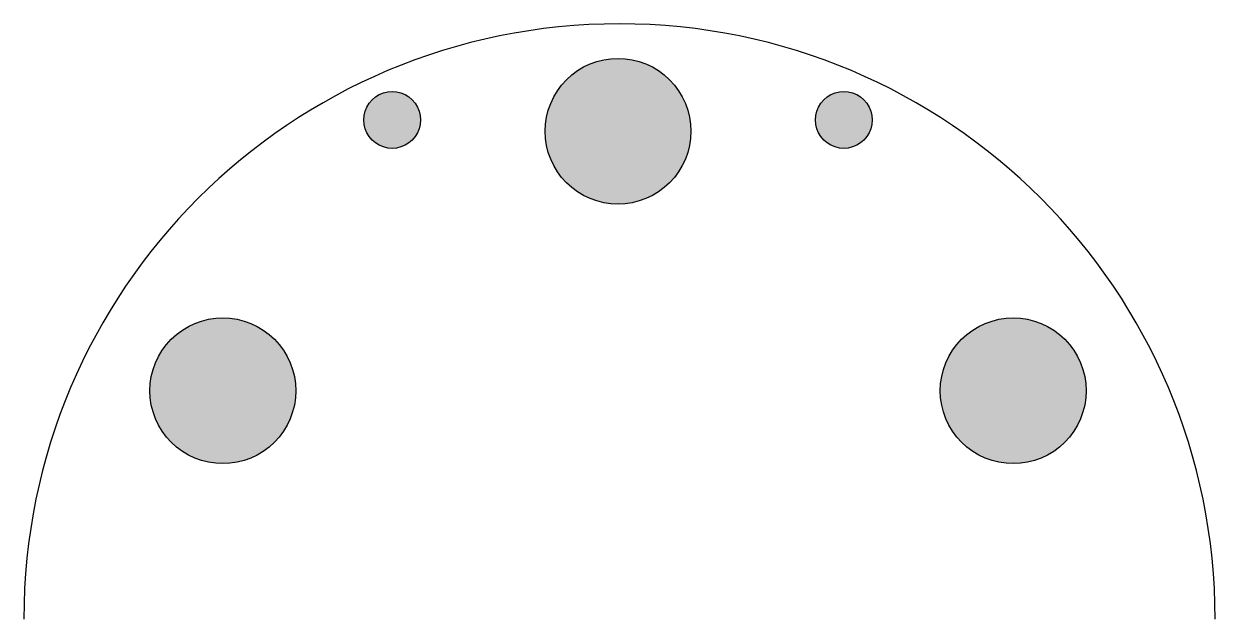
# Model space of a CAD drawing. Header units: inches. Extents: x 10 to 430, y -15 to 282.
# Drawn here: x 320 to 387, y 189.7 to 223.2 of the extents above; entities that cross this region are included whole.
import ezdxf

# ---------------------------------------------------------------- set-up
doc = ezdxf.new("R2010")
doc.units = ezdxf.units.IN
doc.header["$MEASUREMENT"] = 0
doc.layers.add('BLACK', color=7, linetype='Continuous')

msp = doc.modelspace()

# ---------------------------------------------------------------- hatches: boundary and pattern name
h = msp.add_hatch(color=256)
h.dxf.hatch_style = 1
h.paths.add_polyline_path([(373.704, 136.192), (373.645, 136.501), (373.548, 136.799), (373.414, 137.083), (373.246, 137.349), (373.046, 137.59), (372.817, 137.805), (372.563, 137.99), (372.288, 138.141), (371.996, 138.257), (371.692, 138.335), (371.38, 138.374), (371.066, 138.374), (370.755, 138.335), (370.451, 138.257), (370.159, 138.141), (369.884, 137.99), (369.63, 137.805), (369.401, 137.59), (369.201, 137.349), (369.033, 137.083), (368.899, 136.799), (368.802, 136.501), (368.743, 136.192), (368.723, 135.879), (368.743, 135.566), (368.802, 135.257), (368.899, 134.959), (369.033, 134.675), (369.201, 134.41), (369.401, 134.168), (369.63, 133.953), (369.884, 133.768), (370.159, 133.617), (370.451, 133.501), (370.755, 133.423), (371.066, 133.384), (371.38, 133.384), (371.692, 133.423), (371.996, 133.501), (372.288, 133.617), (372.563, 133.768), (372.817, 133.953), (373.046, 134.168), (373.246, 134.41), (373.414, 134.675), (373.548, 134.959), (373.645, 135.257), (373.704, 135.566), (373.723, 135.879)])
h.paths.add_polyline_path([(365.854, 136.134), (365.797, 136.322), (365.705, 136.495), (365.581, 136.646), (365.429, 136.771), (365.256, 136.863), (365.069, 136.92), (364.873, 136.939), (364.678, 136.92), (364.491, 136.863), (364.318, 136.771), (364.166, 136.646), (364.042, 136.495), (363.95, 136.322), (363.893, 136.134), (363.873, 135.939), (363.893, 135.744), (363.95, 135.556), (364.042, 135.384), (364.166, 135.232), (364.318, 135.108), (364.491, 135.015), (364.678, 134.958), (364.873, 134.939), (365.069, 134.958), (365.256, 135.015), (365.429, 135.108), (365.581, 135.232), (365.705, 135.384), (365.797, 135.556), (365.854, 135.744), (365.873, 135.939)])
h.paths.add_polyline_path([(365.873, 143.439), (365.854, 143.634), (365.797, 143.822), (365.705, 143.995), (365.581, 144.146), (365.429, 144.271), (365.256, 144.363), (365.069, 144.42), (364.873, 144.439), (364.678, 144.42), (364.491, 144.363), (364.318, 144.271), (364.166, 144.146), (364.042, 143.995), (363.95, 143.822), (363.893, 143.634), (363.873, 143.439), (363.893, 143.244), (363.95, 143.056), (364.042, 142.884), (364.166, 142.732), (364.318, 142.608), (364.491, 142.515), (364.678, 142.458), (364.873, 142.439), (365.069, 142.458), (365.256, 142.515), (365.429, 142.608), (365.581, 142.732), (365.705, 142.884), (365.797, 143.056), (365.854, 143.244)])
h.paths.add_polyline_path([(361.443, 140.602), (361.503, 140.946), (361.523, 141.294), (361.503, 141.642), (361.443, 141.986), (361.343, 142.32), (361.204, 142.64), (361.03, 142.943), (360.822, 143.222), (360.582, 143.476), (360.315, 143.7), (360.023, 143.892), (359.712, 144.049), (359.384, 144.168), (359.044, 144.249), (358.698, 144.289), (358.349, 144.289), (358.002, 144.249), (357.663, 144.168), (357.335, 144.049), (357.023, 143.892), (356.732, 143.7), (356.465, 143.476), (356.225, 143.222), (356.017, 142.943), (355.843, 142.64), (355.704, 142.32), (355.604, 141.986), (355.544, 141.642), (355.523, 141.294), (355.544, 140.946), (355.604, 140.602), (355.704, 140.268), (355.843, 139.948), (356.017, 139.646), (356.225, 139.366), (356.465, 139.112), (356.732, 138.888), (357.023, 138.696), (357.335, 138.539), (357.663, 138.42), (358.002, 138.34), (358.349, 138.299), (358.698, 138.299), (359.044, 138.34), (359.384, 138.42), (359.712, 138.539), (360.023, 138.696), (360.315, 138.888), (360.582, 139.112), (360.822, 139.366), (361.03, 139.646), (361.204, 139.948), (361.343, 140.268)])
h.paths.add_polyline_path([(351.363, 141.294), (351.343, 141.642), (351.283, 141.986), (351.183, 142.32), (351.044, 142.64), (350.87, 142.943), (350.662, 143.222), (350.422, 143.476), (350.155, 143.7), (349.863, 143.892), (349.552, 144.049), (349.224, 144.168), (348.884, 144.249), (348.538, 144.289), (348.189, 144.289), (347.842, 144.249), (347.503, 144.168), (347.175, 144.049), (346.863, 143.892), (346.572, 143.7), (346.305, 143.476), (346.065, 143.222), (345.857, 142.943), (345.683, 142.64), (345.544, 142.32), (345.444, 141.986), (345.384, 141.642), (345.363, 141.294), (345.384, 140.946), (345.444, 140.602), (345.544, 140.268), (345.683, 139.948), (345.857, 139.646), (346.065, 139.366), (346.305, 139.112), (346.572, 138.888), (346.863, 138.696), (347.175, 138.539), (347.503, 138.42), (347.842, 138.34), (348.189, 138.299), (348.538, 138.299), (348.884, 138.34), (349.224, 138.42), (349.552, 138.539), (349.863, 138.696), (350.155, 138.888), (350.422, 139.112), (350.662, 139.366), (350.87, 139.646), (351.044, 139.948), (351.183, 140.268), (351.283, 140.602), (351.343, 140.946)])
h.paths.add_polyline_path([(342.994, 143.244), (343.013, 143.439), (342.994, 143.634), (342.937, 143.822), (342.845, 143.995), (342.721, 144.146), (342.569, 144.271), (342.396, 144.363), (342.209, 144.42), (342.013, 144.439), (341.818, 144.42), (341.631, 144.363), (341.458, 144.271), (341.306, 144.146), (341.182, 143.995), (341.09, 143.822), (341.033, 143.634), (341.013, 143.439), (341.033, 143.244), (341.09, 143.056), (341.182, 142.884), (341.306, 142.732), (341.458, 142.608), (341.631, 142.515), (341.818, 142.458), (342.013, 142.439), (342.209, 142.458), (342.396, 142.515), (342.569, 142.608), (342.721, 142.732), (342.845, 142.884), (342.937, 143.056)])
h.paths.add_polyline_path([(342.994, 135.744), (343.013, 135.939), (342.994, 136.134), (342.937, 136.322), (342.845, 136.495), (342.721, 136.646), (342.569, 136.771), (342.396, 136.863), (342.209, 136.92), (342.013, 136.939), (341.818, 136.92), (341.631, 136.863), (341.458, 136.771), (341.306, 136.646), (341.182, 136.495), (341.09, 136.322), (341.033, 136.134), (341.013, 135.939), (341.033, 135.744), (341.09, 135.556), (341.182, 135.384), (341.306, 135.232), (341.458, 135.108), (341.631, 135.015), (341.818, 134.958), (342.013, 134.939), (342.209, 134.958), (342.396, 135.015), (342.569, 135.108), (342.721, 135.232), (342.845, 135.384), (342.937, 135.556)])
h.paths.add_polyline_path([(338.779, 136.192), (338.72, 136.501), (338.623, 136.799), (338.489, 137.083), (338.321, 137.349), (338.121, 137.59), (337.892, 137.805), (337.638, 137.99), (337.363, 138.141), (337.071, 138.257), (336.767, 138.335), (336.455, 138.374), (336.141, 138.374), (335.83, 138.335), (335.526, 138.257), (335.234, 138.141), (334.959, 137.99), (334.705, 137.805), (334.476, 137.59), (334.276, 137.349), (334.108, 137.083), (333.974, 136.799), (333.877, 136.501), (333.818, 136.192), (333.798, 135.879), (333.818, 135.566), (333.877, 135.257), (333.974, 134.959), (334.108, 134.675), (334.276, 134.41), (334.476, 134.168), (334.705, 133.953), (334.959, 133.768), (335.234, 133.617), (335.526, 133.501), (335.83, 133.423), (336.141, 133.384), (336.455, 133.384), (336.767, 133.423), (337.071, 133.501), (337.363, 133.617), (337.638, 133.768), (337.892, 133.953), (338.121, 134.168), (338.321, 134.41), (338.489, 134.675), (338.623, 134.959), (338.72, 135.257), (338.779, 135.566), (338.798, 135.879)])
h.paths.add_polyline_path([(335.299, 202.152), (335.318, 202.554), (335.299, 202.956), (335.24, 203.354), (335.142, 203.744), (335.006, 204.123), (334.834, 204.487), (334.627, 204.832), (334.388, 205.155), (334.118, 205.453), (333.819, 205.723), (333.496, 205.963), (333.151, 206.17), (332.787, 206.342), (332.409, 206.478), (332.018, 206.575), (331.62, 206.634), (331.218, 206.654), (330.817, 206.634), (330.419, 206.575), (330.028, 206.478), (329.649, 206.342), (329.286, 206.17), (328.941, 205.963), (328.617, 205.723), (328.319, 205.453), (328.049, 205.155), (327.809, 204.832), (327.603, 204.487), (327.431, 204.123), (327.295, 203.744), (327.197, 203.354), (327.138, 202.956), (327.118, 202.554), (327.138, 202.152), (327.197, 201.754), (327.295, 201.364), (327.431, 200.985), (327.603, 200.621), (327.809, 200.276), (328.049, 199.953), (328.319, 199.655), (328.617, 199.385), (328.941, 199.145), (329.286, 198.938), (329.649, 198.766), (330.028, 198.631), (330.419, 198.533), (330.817, 198.474), (331.218, 198.454), (331.62, 198.474), (332.018, 198.533), (332.409, 198.631), (332.787, 198.766), (333.151, 198.938), (333.496, 199.145), (333.819, 199.385), (334.118, 199.655), (334.388, 199.953), (334.627, 200.276), (334.834, 200.621), (335.006, 200.985), (335.142, 201.364), (335.24, 201.754)])
h.paths.add_polyline_path([(379.749, 202.152), (379.768, 202.554), (379.749, 202.956), (379.69, 203.354), (379.592, 203.744), (379.456, 204.123), (379.284, 204.487), (379.077, 204.832), (378.838, 205.155), (378.568, 205.453), (378.269, 205.723), (377.946, 205.963), (377.601, 206.17), (377.237, 206.342), (376.859, 206.478), (376.468, 206.575), (376.07, 206.634), (375.668, 206.654), (375.267, 206.634), (374.869, 206.575), (374.478, 206.478), (374.099, 206.342), (373.736, 206.17), (373.391, 205.963), (373.067, 205.723), (372.769, 205.453), (372.499, 205.155), (372.259, 204.832), (372.053, 204.487), (371.881, 204.123), (371.745, 203.744), (371.647, 203.354), (371.588, 202.956), (371.568, 202.554), (371.588, 202.152), (371.647, 201.754), (371.745, 201.364), (371.881, 200.985), (372.053, 200.621), (372.259, 200.276), (372.499, 199.953), (372.769, 199.655), (373.067, 199.385), (373.391, 199.145), (373.736, 198.938), (374.099, 198.766), (374.478, 198.631), (374.869, 198.533), (375.267, 198.474), (375.668, 198.454), (376.07, 198.474), (376.468, 198.533), (376.859, 198.631), (377.237, 198.766), (377.601, 198.938), (377.946, 199.145), (378.269, 199.385), (378.568, 199.655), (378.838, 199.953), (379.077, 200.276), (379.284, 200.621), (379.456, 200.985), (379.592, 201.364), (379.69, 201.754)])
h.paths.add_polyline_path([(342.324, 218.044), (342.265, 218.289), (342.169, 218.52), (342.038, 218.735), (341.875, 218.925), (341.684, 219.089), (341.47, 219.22), (341.238, 219.316), (340.994, 219.374), (340.743, 219.394), (340.493, 219.374), (340.249, 219.316), (340.017, 219.22), (339.803, 219.089), (339.612, 218.925), (339.449, 218.735), (339.318, 218.52), (339.222, 218.289), (339.163, 218.044), (339.143, 217.794), (339.163, 217.544), (339.222, 217.3), (339.318, 217.068), (339.449, 216.854), (339.612, 216.663), (339.803, 216.5), (340.017, 216.368), (340.249, 216.272), (340.493, 216.214), (340.743, 216.194), (340.994, 216.214), (341.238, 216.272), (341.47, 216.368), (341.684, 216.5), (341.875, 216.663), (342.038, 216.854), (342.169, 217.068), (342.265, 217.3), (342.324, 217.544), (342.343, 217.794)])
h.paths.add_polyline_path([(357.465, 217.959), (357.367, 218.349), (357.231, 218.728), (357.059, 219.092), (356.852, 219.437), (356.613, 219.76), (356.343, 220.058), (356.044, 220.328), (355.721, 220.568), (355.376, 220.775), (355.012, 220.947), (354.634, 221.083), (354.243, 221.18), (353.845, 221.239), (353.443, 221.259), (353.042, 221.239), (352.644, 221.18), (352.253, 221.083), (351.874, 220.947), (351.511, 220.775), (351.166, 220.568), (350.842, 220.328), (350.544, 220.058), (350.274, 219.76), (350.034, 219.437), (349.828, 219.092), (349.656, 218.728), (349.52, 218.349), (349.422, 217.959), (349.363, 217.561), (349.343, 217.159), (349.363, 216.757), (349.422, 216.359), (349.52, 215.969), (349.656, 215.59), (349.828, 215.226), (350.034, 214.881), (350.274, 214.558), (350.544, 214.26), (350.842, 213.99), (351.166, 213.75), (351.511, 213.543), (351.874, 213.371), (352.253, 213.236), (352.644, 213.138), (353.042, 213.079), (353.443, 213.059), (353.845, 213.079), (354.243, 213.138), (354.634, 213.236), (355.012, 213.371), (355.376, 213.543), (355.721, 213.75), (356.044, 213.99), (356.343, 214.26), (356.613, 214.558), (356.852, 214.881), (357.059, 215.226), (357.231, 215.59), (357.367, 215.969), (357.465, 216.359), (357.524, 216.757), (357.543, 217.159), (357.524, 217.561)])
h.paths.add_polyline_path([(367.724, 218.044), (367.665, 218.289), (367.569, 218.52), (367.438, 218.735), (367.275, 218.925), (367.084, 219.089), (366.87, 219.22), (366.638, 219.316), (366.394, 219.374), (366.143, 219.394), (365.893, 219.374), (365.649, 219.316), (365.417, 219.22), (365.203, 219.089), (365.012, 218.925), (364.849, 218.735), (364.718, 218.52), (364.622, 218.289), (364.563, 218.044), (364.543, 217.794), (364.563, 217.544), (364.622, 217.3), (364.718, 217.068), (364.849, 216.854), (365.012, 216.663), (365.203, 216.5), (365.417, 216.368), (365.649, 216.272), (365.893, 216.214), (366.143, 216.194), (366.394, 216.214), (366.638, 216.272), (366.87, 216.368), (367.084, 216.5), (367.275, 216.663), (367.438, 216.854), (367.569, 217.068), (367.665, 217.3), (367.724, 217.544), (367.743, 217.794)])

# ---------------------------------------------------------------- linework, layer by layer
at = {"layer": 'BLACK', "linetype": 'Continuous'}
for p, q in [((352.253, 221.083), (352.644, 221.18)), ((352.644, 221.18), (353.042, 221.239)), ((353.042, 221.239), (353.443, 221.259)), ((353.443, 221.259), (353.845, 221.239)), ((353.845, 221.239), (354.243, 221.18)), ((354.243, 221.18), (354.634, 221.083)), ((350.842, 220.328), (351.166, 220.568)), ((351.166, 220.568), (351.511, 220.775)), ((351.511, 220.775), (351.874, 220.947)), ((351.874, 220.947), (352.253, 221.083)), ((354.634, 221.083), (355.012, 220.947)), ((355.012, 220.947), (355.376, 220.775)), ((355.376, 220.775), (355.721, 220.568)), ((355.721, 220.568), (356.044, 220.328)), ((350.034, 219.437), (350.274, 219.76)), ((350.274, 219.76), (350.544, 220.058)), ((350.544, 220.058), (350.842, 220.328)), ((356.044, 220.328), (356.343, 220.058)), ((356.343, 220.058), (356.613, 219.76)), ((356.613, 219.76), (356.852, 219.437)), ((339.803, 219.089), (340.017, 219.22)), ((340.017, 219.22), (340.249, 219.316)), ((340.249, 219.316), (340.493, 219.374)), ((340.493, 219.374), (340.743, 219.394)), ((340.743, 219.394), (340.994, 219.374)), ((340.994, 219.374), (341.238, 219.316)), ((341.238, 219.316), (341.47, 219.22)), ((341.47, 219.22), (341.684, 219.089)), ((349.656, 218.728), (349.828, 219.092)), ((349.828, 219.092), (350.034, 219.437)), ((356.852, 219.437), (357.059, 219.092)), ((357.059, 219.092), (357.231, 218.728)), ((365.203, 219.089), (365.417, 219.22)), ((365.417, 219.22), (365.649, 219.316)), ((365.649, 219.316), (365.893, 219.374)), ((365.893, 219.374), (366.143, 219.394)), ((366.143, 219.394), (366.394, 219.374)), ((366.394, 219.374), (366.638, 219.316)), ((366.638, 219.316), (366.87, 219.22)), ((366.87, 219.22), (367.084, 219.089)), ((339.222, 218.289), (339.318, 218.52)), ((339.318, 218.52), (339.449, 218.735)), ((339.449, 218.735), (339.612, 218.925)), ((339.612, 218.925), (339.803, 219.089)), ((341.684, 219.089), (341.875, 218.925)), ((341.875, 218.925), (342.038, 218.735)), ((342.038, 218.735), (342.169, 218.52)), ((342.169, 218.52), (342.265, 218.289)), ((349.52, 218.349), (349.656, 218.728)), ((357.231, 218.728), (357.367, 218.349)), ((364.622, 218.289), (364.718, 218.52)), ((364.718, 218.52), (364.849, 218.735)), ((364.849, 218.735), (365.012, 218.925)), ((365.012, 218.925), (365.203, 219.089)), ((367.084, 219.089), (367.275, 218.925)), ((367.275, 218.925), (367.438, 218.735)), ((367.438, 218.735), (367.569, 218.52)), ((367.569, 218.52), (367.665, 218.289)), ((339.143, 217.794), (339.163, 218.044)), ((339.163, 217.544), (339.143, 217.794)), ((339.163, 218.044), (339.222, 218.289)), ((342.265, 218.289), (342.324, 218.044)), ((342.324, 218.044), (342.343, 217.794)), ((342.343, 217.794), (342.324, 217.544)), ((349.363, 217.561), (349.422, 217.959)), ((349.422, 217.959), (349.52, 218.349)), ((357.367, 218.349), (357.465, 217.959)), ((357.465, 217.959), (357.524, 217.561)), ((364.543, 217.794), (364.563, 218.044)), ((364.563, 217.544), (364.543, 217.794)), ((364.563, 218.044), (364.622, 218.289)), ((367.665, 218.289), (367.724, 218.044)), ((367.724, 218.044), (367.743, 217.794)), ((367.743, 217.794), (367.724, 217.544)), ((339.222, 217.3), (339.163, 217.544)), ((339.318, 217.068), (339.222, 217.3)), ((342.265, 217.3), (342.169, 217.068)), ((342.324, 217.544), (342.265, 217.3)), ((349.343, 217.159), (349.363, 217.561)), ((349.363, 216.757), (349.343, 217.159)), ((357.524, 217.561), (357.543, 217.159)), ((357.543, 217.159), (357.524, 216.757)), ((364.622, 217.3), (364.563, 217.544)), ((364.718, 217.068), (364.622, 217.3)), ((367.665, 217.3), (367.569, 217.068)), ((367.724, 217.544), (367.665, 217.3)), ((339.449, 216.854), (339.318, 217.068)), ((339.612, 216.663), (339.449, 216.854)), ((339.803, 216.5), (339.612, 216.663)), ((340.017, 216.368), (339.803, 216.5)), ((341.684, 216.5), (341.47, 216.368)), ((341.875, 216.663), (341.684, 216.5)), ((342.038, 216.854), (341.875, 216.663)), ((342.169, 217.068), (342.038, 216.854)), ((349.422, 216.359), (349.363, 216.757)), ((357.524, 216.757), (357.465, 216.359)), ((364.849, 216.854), (364.718, 217.068)), ((365.012, 216.663), (364.849, 216.854)), ((365.203, 216.5), (365.012, 216.663)), ((365.417, 216.368), (365.203, 216.5)), ((367.084, 216.5), (366.87, 216.368)), ((367.275, 216.663), (367.084, 216.5)), ((367.438, 216.854), (367.275, 216.663)), ((367.569, 217.068), (367.438, 216.854)), ((340.249, 216.272), (340.017, 216.368)), ((340.493, 216.214), (340.249, 216.272)), ((340.743, 216.194), (340.493, 216.214)), ((340.994, 216.214), (340.743, 216.194)), ((341.238, 216.272), (340.994, 216.214)), ((341.47, 216.368), (341.238, 216.272)), ((349.52, 215.969), (349.422, 216.359)), ((349.656, 215.59), (349.52, 215.969)), ((357.367, 215.969), (357.231, 215.59)), ((357.465, 216.359), (357.367, 215.969)), ((365.649, 216.272), (365.417, 216.368)), ((365.893, 216.214), (365.649, 216.272)), ((366.143, 216.194), (365.893, 216.214)), ((366.394, 216.214), (366.143, 216.194)), ((366.638, 216.272), (366.394, 216.214)), ((366.87, 216.368), (366.638, 216.272)), ((349.828, 215.226), (349.656, 215.59)), ((350.034, 214.881), (349.828, 215.226)), ((357.059, 215.226), (356.852, 214.881)), ((357.231, 215.59), (357.059, 215.226)), ((350.274, 214.558), (350.034, 214.881)), ((350.544, 214.26), (350.274, 214.558)), ((356.613, 214.558), (356.343, 214.26)), ((356.852, 214.881), (356.613, 214.558)), ((350.842, 213.99), (350.544, 214.26)), ((351.166, 213.75), (350.842, 213.99)), ((351.511, 213.543), (351.166, 213.75)), ((355.721, 213.75), (355.376, 213.543)), ((356.044, 213.99), (355.721, 213.75)), ((356.343, 214.26), (356.044, 213.99)), ((351.874, 213.371), (351.511, 213.543)), ((352.253, 213.236), (351.874, 213.371)), ((352.644, 213.138), (352.253, 213.236)), ((353.042, 213.079), (352.644, 213.138)), ((353.443, 213.059), (353.042, 213.079)), ((353.845, 213.079), (353.443, 213.059)), ((354.243, 213.138), (353.845, 213.079)), ((354.634, 213.236), (354.243, 213.138)), ((355.012, 213.371), (354.634, 213.236)), ((355.376, 213.543), (355.012, 213.371)), ((329.649, 206.342), (330.028, 206.478)), ((330.028, 206.478), (330.419, 206.575)), ((330.419, 206.575), (330.817, 206.634)), ((330.817, 206.634), (331.218, 206.654)), ((331.218, 206.654), (331.62, 206.634)), ((331.62, 206.634), (332.018, 206.575)), ((332.018, 206.575), (332.409, 206.478)), ((332.409, 206.478), (332.787, 206.342)), ((374.099, 206.342), (374.478, 206.478)), ((374.478, 206.478), (374.869, 206.575)), ((374.869, 206.575), (375.267, 206.634)), ((375.267, 206.634), (375.668, 206.654)), ((375.668, 206.654), (376.07, 206.634)), ((376.07, 206.634), (376.468, 206.575)), ((376.468, 206.575), (376.859, 206.478)), ((376.859, 206.478), (377.237, 206.342)), ((328.319, 205.453), (328.617, 205.723)), ((328.617, 205.723), (328.941, 205.963)), ((328.941, 205.963), (329.286, 206.17)), ((329.286, 206.17), (329.649, 206.342)), ((332.787, 206.342), (333.151, 206.17)), ((333.151, 206.17), (333.496, 205.963)), ((333.496, 205.963), (333.819, 205.723)), ((333.819, 205.723), (334.118, 205.453)), ((372.769, 205.453), (373.067, 205.723)), ((373.067, 205.723), (373.391, 205.963)), ((373.391, 205.963), (373.736, 206.17)), ((373.736, 206.17), (374.099, 206.342)), ((377.237, 206.342), (377.601, 206.17)), ((377.601, 206.17), (377.946, 205.963)), ((377.946, 205.963), (378.269, 205.723)), ((378.269, 205.723), (378.568, 205.453)), ((327.809, 204.832), (328.049, 205.155)), ((328.049, 205.155), (328.319, 205.453)), ((334.118, 205.453), (334.388, 205.155)), ((334.388, 205.155), (334.627, 204.832)), ((372.259, 204.832), (372.499, 205.155)), ((372.499, 205.155), (372.769, 205.453)), ((378.568, 205.453), (378.838, 205.155)), ((378.838, 205.155), (379.077, 204.832)), ((327.431, 204.123), (327.603, 204.487)), ((327.603, 204.487), (327.809, 204.832)), ((334.627, 204.832), (334.834, 204.487)), ((334.834, 204.487), (335.006, 204.123)), ((371.881, 204.123), (372.053, 204.487)), ((372.053, 204.487), (372.259, 204.832)), ((379.077, 204.832), (379.284, 204.487)), ((379.284, 204.487), (379.456, 204.123)), ((327.197, 203.354), (327.295, 203.744)), ((327.295, 203.744), (327.431, 204.123)), ((335.006, 204.123), (335.142, 203.744)), ((335.142, 203.744), (335.24, 203.354)), ((371.647, 203.354), (371.745, 203.744)), ((371.745, 203.744), (371.881, 204.123)), ((379.456, 204.123), (379.592, 203.744)), ((379.592, 203.744), (379.69, 203.354)), ((327.138, 202.956), (327.197, 203.354)), ((335.24, 203.354), (335.299, 202.956)), ((371.588, 202.956), (371.647, 203.354)), ((379.69, 203.354), (379.749, 202.956)), ((327.118, 202.554), (327.138, 202.956)), ((327.138, 202.152), (327.118, 202.554)), ((335.299, 202.956), (335.318, 202.554)), ((335.318, 202.554), (335.299, 202.152)), ((371.568, 202.554), (371.588, 202.956)), ((371.588, 202.152), (371.568, 202.554)), ((379.749, 202.956), (379.768, 202.554)), ((379.768, 202.554), (379.749, 202.152)), ((327.197, 201.754), (327.138, 202.152)), ((327.295, 201.364), (327.197, 201.754)), ((335.24, 201.754), (335.142, 201.364)), ((335.299, 202.152), (335.24, 201.754)), ((371.647, 201.754), (371.588, 202.152)), ((371.745, 201.364), (371.647, 201.754)), ((379.69, 201.754), (379.592, 201.364)), ((379.749, 202.152), (379.69, 201.754)), ((327.431, 200.985), (327.295, 201.364)), ((335.142, 201.364), (335.006, 200.985)), ((371.881, 200.985), (371.745, 201.364)), ((379.592, 201.364), (379.456, 200.985)), ((327.603, 200.621), (327.431, 200.985)), ((327.809, 200.276), (327.603, 200.621)), ((334.834, 200.621), (334.627, 200.276)), ((335.006, 200.985), (334.834, 200.621)), ((372.053, 200.621), (371.881, 200.985)), ((372.259, 200.276), (372.053, 200.621)), ((379.284, 200.621), (379.077, 200.276)), ((379.456, 200.985), (379.284, 200.621)), ((328.049, 199.953), (327.809, 200.276)), ((328.319, 199.655), (328.049, 199.953)), ((334.388, 199.953), (334.118, 199.655)), ((334.627, 200.276), (334.388, 199.953)), ((372.499, 199.953), (372.259, 200.276)), ((372.769, 199.655), (372.499, 199.953)), ((378.838, 199.953), (378.568, 199.655)), ((379.077, 200.276), (378.838, 199.953)), ((328.617, 199.385), (328.319, 199.655)), ((328.941, 199.145), (328.617, 199.385)), ((329.286, 198.938), (328.941, 199.145)), ((333.496, 199.145), (333.151, 198.938)), ((333.819, 199.385), (333.496, 199.145)), ((334.118, 199.655), (333.819, 199.385)), ((373.067, 199.385), (372.769, 199.655)), ((373.391, 199.145), (373.067, 199.385)), ((373.736, 198.938), (373.391, 199.145)), ((377.946, 199.145), (377.601, 198.938)), ((378.269, 199.385), (377.946, 199.145)), ((378.568, 199.655), (378.269, 199.385)), ((329.649, 198.766), (329.286, 198.938)), ((330.028, 198.631), (329.649, 198.766)), ((330.419, 198.533), (330.028, 198.631)), ((330.817, 198.474), (330.419, 198.533)), ((331.218, 198.454), (330.817, 198.474)), ((331.62, 198.474), (331.218, 198.454)), ((332.018, 198.533), (331.62, 198.474)), ((332.409, 198.631), (332.018, 198.533)), ((332.787, 198.766), (332.409, 198.631)), ((333.151, 198.938), (332.787, 198.766)), ((374.099, 198.766), (373.736, 198.938)), ((374.478, 198.631), (374.099, 198.766)), ((374.869, 198.533), (374.478, 198.631)), ((375.267, 198.474), (374.869, 198.533)), ((375.668, 198.454), (375.267, 198.474)), ((376.07, 198.474), (375.668, 198.454)), ((376.468, 198.533), (376.07, 198.474)), ((376.859, 198.631), (376.468, 198.533)), ((377.237, 198.766), (376.859, 198.631)), ((377.601, 198.938), (377.237, 198.766))]:
    msp.add_line(p, q, dxfattribs=at)
at = {"layer": 'BLACK'}
msp.add_arc((353.527, 189.703), 33.5, 0, 180, dxfattribs=at)

doc.saveas('drawing.dxf')
